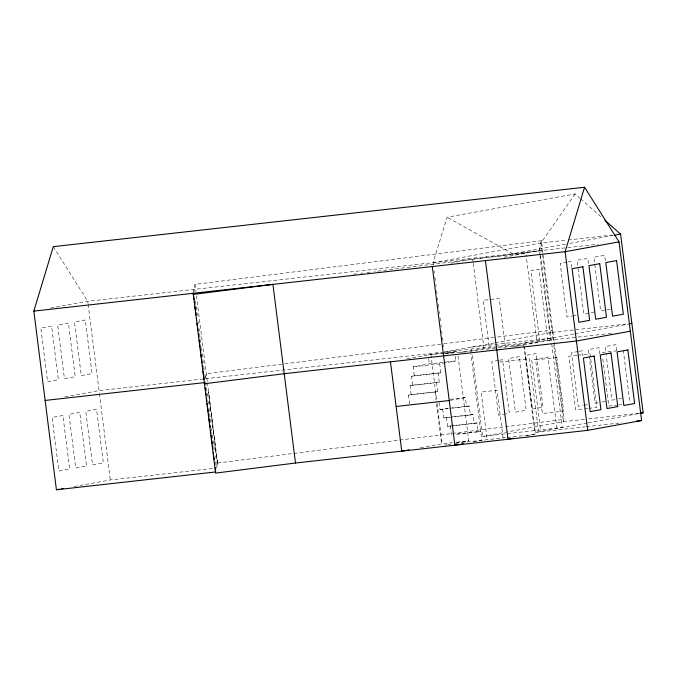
<?xml version="1.0" encoding="UTF-8"?>
<svg xmlns="http://www.w3.org/2000/svg" width="677" height="677" viewBox="0 0 677 677"><rect width="100%" height="100%" fill="white"/><g stroke="black" fill="none" stroke-linecap="round" stroke-linejoin="round"><path stroke-width="0.51" stroke-dasharray="3.38 2.54" d="M193.233 293.285L195.018 284.374L541.355 240.716L554.082 341.462M205.495 377.732L206.299 373.696L283.731 363.938M216.581 468.061L217.579 463.026L207.484 383.047M541.355 240.716L539.341 250.795L539.865 254.941M517.456 346.159L550.629 340.116L551.01 338.178L471.319 347.089L482.608 436.411L562.299 427.5L551.67 343.366M495.158 342.748L552.17 332.365L552.635 330.037L497.18 337.028M554.209 342.503L563.924 419.359L563.459 421.686L482.608 436.411M433.348 264.749L433.085 262.676L447.074 217.241L575.095 193.918L579.8 198.082M575.095 193.918L540.889 243.035L553.354 341.707M50.436 308.094L87.756 301.299L598.062 244.219M433.085 262.676L540.889 243.035L567.106 240.107M450.967 263.15L472.741 259.189L525.868 253.249L526.257 256.363M565.642 244.135L512.777 253.765L447.074 217.241M569.789 243.373L613.328 235.444M504.094 257.209L539.341 250.795L374.398 271.587M567.038 262.151L560.175 263.404L566.945 316.997L571.845 316.108M568.02 261.974L570.956 261.44L571.735 267.627M64.831 396.849L99.037 390.621L204.251 378.849M572.827 315.931L576.745 315.211M594.575 311.97L583.794 313.933L577.93 267.55M610.434 309.076L600.634 310.861L593.864 257.268L604.646 255.305L605.424 261.491M406.784 358.844L430.894 354.452L457.457 351.481L444.967 353.758M494.125 342.934L444.366 351.998L494.701 346.37M460.182 352.852L463.288 352.285M464.329 352.099L484.021 348.511L537.149 342.57L526.393 257.395M573.817 334.023L524.066 343.087L524.328 345.16M574.858 333.837L627.723 324.207M513.31 346.912L516.416 346.345M409.585 404.025L408.459 395.089L411.151 394.598L410.025 385.67L412.716 385.179L411.591 376.243L414.282 375.752L413.156 366.824L429.328 363.879L455.892 360.909L455.012 353.961M413.156 366.824L439.72 363.854L455.892 360.909M498.627 360.392L491.773 361.636L498.543 415.238L505.397 413.985M499.609 360.215L502.546 359.673L509.324 413.275L506.379 413.808M411.591 376.243L440.845 372.782L439.72 363.854M578.319 351.481L571.464 352.725L578.234 406.318L583.134 405.43M579.3 351.304L582.245 350.762L582.897 355.916M410.025 385.67L439.28 382.209L438.154 373.272M408.459 395.089L437.714 391.628L436.589 382.7M450.247 400.352L465.412 397.594L466.538 406.522L452.236 408.121M439.094 402.544L439.974 409.492L448.8 408.316M466.538 406.522L469.229 406.031L470.363 414.967L450.95 417.134M442.665 409.001L443.799 417.937L473.054 414.476L474.188 423.404L451.703 425.918M74.038 486.551L110.317 479.942L215.531 468.179M470.363 414.967L473.054 414.476M446.49 417.447L447.624 426.375L476.879 422.913L478.004 431.85L455.528 434.363M474.188 423.404L476.879 422.913M584.116 405.252L588.034 404.541M598.019 402.722L595.075 403.255L588.305 349.662L599.086 347.699L599.864 353.876M601.938 402.003L605.856 401.292M614.86 399.65L611.923 400.183L606.321 355.865M618.778 398.939L621.723 398.398M478.004 431.85L480.704 431.359L454.14 434.329M420.409 447.742L442.174 443.773L452.397 442.631M444.899 445.153L446.972 444.772M448.013 444.586L453.192 443.638M456.306 443.071L468.746 440.803L457.72 353.563M473.536 441.802L481.829 440.287L470.938 354.096M524.455 346.201L535.346 432.408L587.179 422.973M588.211 422.778L639.003 413.529M526.664 435.861L534.957 434.346L523.803 346.065M353.479 274.219L356.618 273.83M360.799 273.296L362.897 273.034M367.078 272.509L370.217 272.112M284.772 363.803L442.775 343.891M443.816 343.755L496.139 337.163M217.579 463.026L563.924 419.359M568.155 239.988L612.194 235.063M552.17 332.365L627.672 323.919M205.292 378.739L443.325 352.116M495.75 346.252L607.252 333.778M608.301 333.668L612.49 333.194M443.528 353.233L428.202 354.943L428.575 357.921M444.544 353.115L454.766 351.972M445.001 353.826L523.676 345.025M499.541 362.051L529.363 358.717L538.393 430.174M576.914 355.29L568.824 356.195L575.594 409.788L583.684 408.883M577.93 355.18L590.073 353.817L596.843 407.419L588.745 408.324M602.022 352.48L616.197 350.898M414.282 375.752L440.845 372.782M412.716 385.179L439.28 382.209M411.151 394.598L437.714 391.628M450.087 399.303L465.412 397.594M449.816 408.206L469.229 406.031M439.974 409.492L448.149 408.578M443.799 417.937L449.926 417.252M584.7 408.773L587.738 408.434M617.906 405.058L608.801 406.082L602.547 356.61M618.913 404.948L621.951 404.609M447.624 426.375L450.687 426.036M584.429 419.342L563.459 421.686L553.49 342.748M588.626 418.868L638.953 413.241M535.346 432.408L585.351 426.815M586.392 426.705L621.808 422.744M456.484 442.174L468.746 440.803M455.266 443.257L506.168 437.57M507.191 437.452L534.957 434.346M580.587 198.776L601.76 217.486M53.28 246.656L87.756 301.299L88.018 303.372M623.28 350.111L629.915 402.671M616.713 350.813L615.935 344.627L605.153 346.59L606.194 354.833M588.457 263.522L587.805 258.369L577.024 260.332L577.803 266.518M539.73 248.848L551.535 342.334M540.001 255.982L550.629 340.116M547.93 340.607L538.9 269.15L530.819 270.622L539.848 342.08M556.909 428.482L547.879 357.024L531.707 359.969L540.737 431.427M505.27 346.133L499.254 298.498L483.319 300.275L489.336 347.919M503.079 437.917L497.062 390.274L481.127 392.059L487.144 439.695M472.741 259.189L473.13 262.304M473.265 263.345L484.021 348.511M434.135 270.986L434.397 273.059M434.922 277.215L435.319 280.329M435.844 284.484L436.106 286.566M436.631 290.721L437.02 293.835M437.545 297.99L437.807 300.063M438.332 304.218L438.73 307.333M439.255 311.488L439.517 313.569M440.042 317.725L440.431 320.839M440.955 324.994L441.218 327.067M441.742 331.222L442.005 333.304M442.53 337.459L442.927 340.573M443.452 344.728L443.714 346.802M450.315 425.884L451.441 434.82M430.894 354.452L436.927 402.231M437.063 403.272L442.174 443.773M435.023 392.118L436.022 400.065M436.547 404.169L441.658 444.679M428.702 358.912L429.328 363.879M195.018 284.374L195.932 291.643M196.457 295.798L207.348 382.006M217.512 463.364L208.482 391.907L217.309 464.405M194.011 289.409L194.274 291.491M195.45 300.833L196.762 311.225M196.897 312.266L197.549 317.454M198.073 321.609L198.336 323.691M198.86 327.846L200.832 343.425M201.357 347.58L203.591 365.233M203.718 366.274L204.242 370.429M204.767 374.584L205.165 377.698M205.69 381.853L207.001 392.237M207.128 393.278L207.653 397.433M208.177 401.588L208.44 403.661M208.965 407.816L210.276 418.208M210.412 419.241L211.063 424.437M211.588 428.592L211.85 430.674M212.375 434.82L213.687 445.212M213.822 446.253L214.474 451.441M214.998 455.596L215.261 457.677M215.794 461.832L216.445 467.02M88.145 304.413L99.299 392.694M99.426 393.735L110.317 479.942M51.604 326.153L40.823 328.117L47.593 381.718L58.374 379.755L51.604 326.153M68.445 323.09L57.663 325.053L64.442 378.646L75.215 376.683L68.445 323.09M85.294 320.018L74.512 321.981L81.282 375.574L92.064 373.611L85.294 320.018M62.885 415.483L52.104 417.447L58.882 471.04L69.655 469.076L62.885 415.483M79.734 412.411L68.952 414.375L75.722 467.968L86.504 466.004L79.734 412.411M96.574 409.348L85.793 411.311L92.563 464.904L103.344 462.941L96.574 409.348M519.394 356.61L508.613 358.573L515.383 412.166L526.164 410.203L519.394 356.61M536.235 353.538L525.462 355.501L532.232 409.103L543.005 407.139L536.235 353.538M556.866 357.532L535.617 359.91L542.387 413.503L563.636 411.125L556.866 357.532"/><path stroke-width="1.02" d="M215.802 471.937L56.419 489.759L33.85 311.115L53.28 246.656L584.556 187.241L619.032 241.875L641.601 420.527L587.704 430.344L295.494 463.026L215.574 473.096L193.233 293.285M45.131 400.437L204.522 382.615L204.285 383.774L284.213 373.704L576.415 341.022L630.321 331.205M584.556 187.241L565.134 251.7L587.704 430.344M614.361 235.257L620.581 234.124L643.15 412.775L640.044 413.342M619.032 241.875L565.134 251.7L33.85 311.115M628.755 324.012L631.869 323.445M56.419 489.759L59.525 489.2M61.599 488.819L63.672 488.439M404.863 450.577L401.749 451.144L390.468 361.814M406.936 450.197L409.01 449.816M459.023 444.442L454.876 445.195L432.315 266.552M461.096 444.07L463.17 443.689M513.191 438.315L508.004 439.255L485.443 260.611M193.004 294.453L272.924 284.374L295.494 463.026M396.113 406.479L449.24 400.539M640.002 413.122L643.15 412.775M636.397 421.111L641.601 420.527M604.899 220.262L620.581 234.124M193.63 296.408L194.02 299.522M194.282 301.595L194.68 304.718M194.942 306.791L195.331 309.905M195.594 311.987L195.991 315.101M196.381 318.215L196.643 320.297M197.041 323.411L197.303 325.485M197.692 328.599L197.955 330.681M198.353 333.795L198.742 336.909M199.14 340.032L199.402 342.105M199.664 344.187L200.053 347.301M200.316 349.374L200.714 352.489M200.976 354.57L201.374 357.684M201.763 360.799L202.025 362.88M202.423 365.995L202.812 369.109M203.075 371.191L203.472 374.305M203.735 376.378L204.124 379.501M204.522 382.615L204.784 384.688M205.173 387.803L205.436 389.884M205.833 392.998L206.096 395.08M206.485 398.194L206.883 401.309M207.145 403.382L207.534 406.505M207.797 408.578L208.194 411.692M208.457 413.774L208.846 416.888M209.108 418.97L209.506 422.084M209.895 425.198L210.158 427.272M210.555 430.394L210.945 433.508M211.207 435.582L211.605 438.704M211.867 440.778L212.256 443.892M212.519 445.974L212.916 449.088M213.314 452.202L213.577 454.284M213.966 457.398L214.228 459.471M214.626 462.586L214.888 464.667M215.278 467.782L215.675 470.896M582.889 266.738L572.107 268.701L578.877 322.294L589.659 320.331L582.889 266.738M599.729 263.666L588.948 265.629L595.718 319.231L606.499 317.268L599.729 263.666M616.578 260.603L605.797 262.566L612.567 316.159L623.348 314.196L616.578 260.603M594.169 356.06L583.388 358.023L590.158 411.624L600.939 409.661L594.169 356.06M611.018 352.996L600.237 354.96L607.007 408.553L617.788 406.589L611.018 352.996M627.858 349.924L617.077 351.888L623.847 405.481L634.628 403.517L627.858 349.924"/></g></svg>
